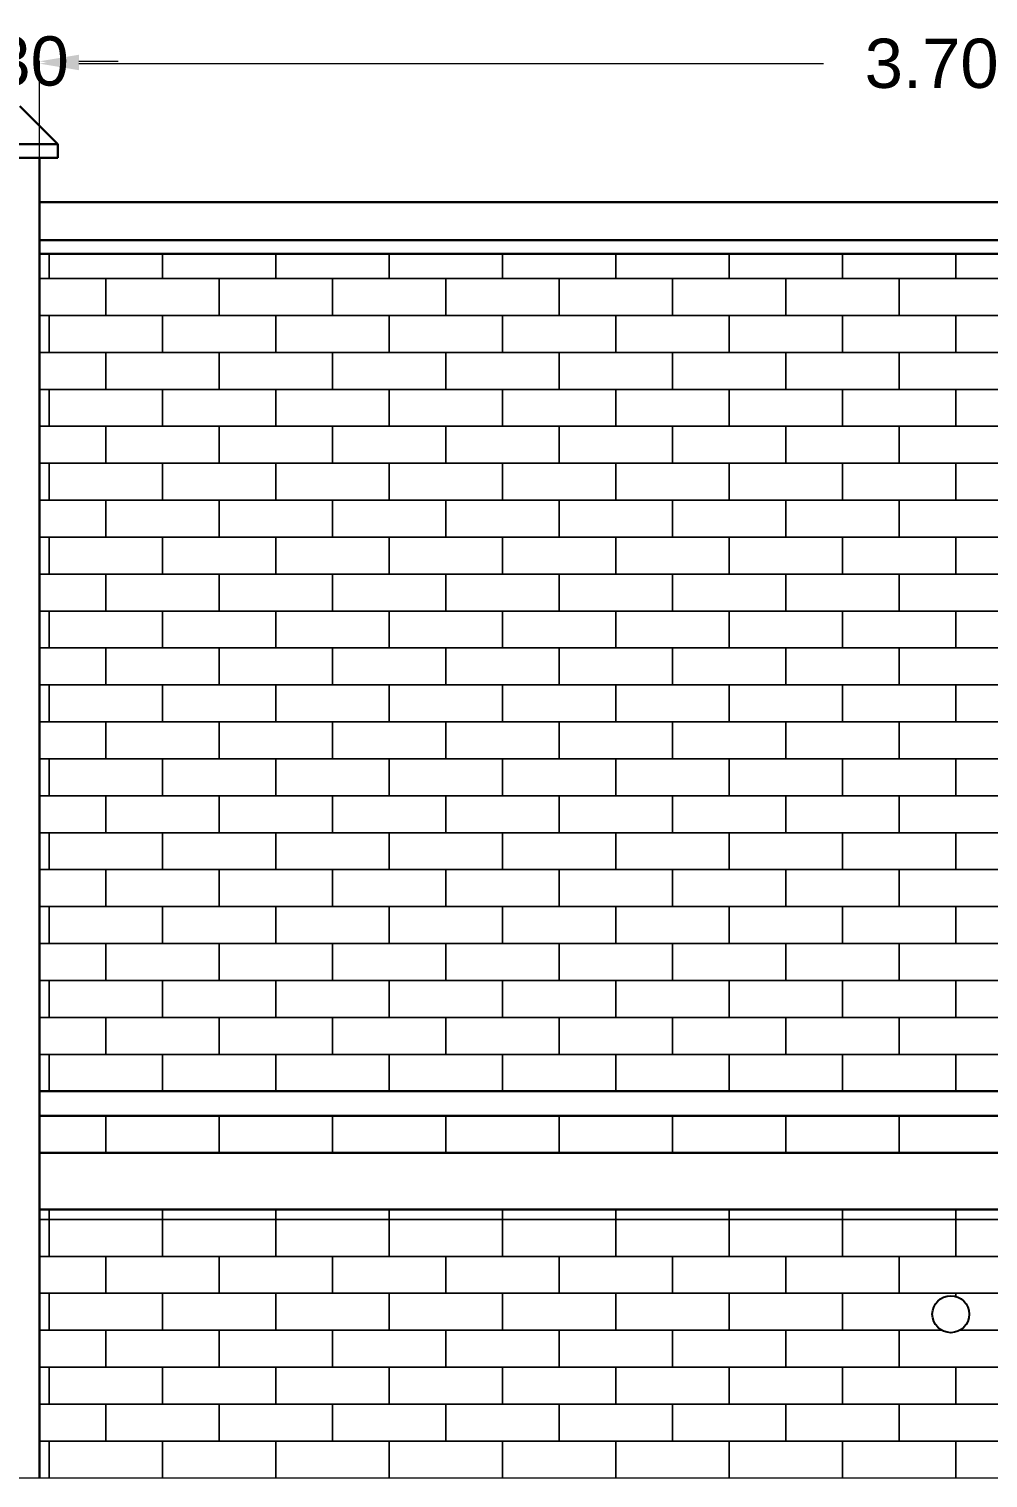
# Model space of a CAD drawing. Header units: millimetres. Extents: x 3614 to 12428, y -844 to 6844.
# Drawn here: x 5708.718 to 5710.665, y -789.498 to -786.556 of the extents above; entities that cross this region are included whole.
import ezdxf

# ---------------------------------------------------------------- set-up
doc = ezdxf.new("R2010")
doc.units = ezdxf.units.MM
doc.header["$LTSCALE"] = 40
doc.header["$MEASUREMENT"] = 0
doc.header["$PDMODE"] = 32
doc.header["$PDSIZE"] = 0.02
doc.layers.get('Defpoints').update_dxf_attribs({"linetype": 'CONTINUOUS', "lineweight": 20})
for name, color, linetype, lineweight in [('brick Hatch', 30, 'CONTINUOUS', 13), ('Dim', 220, 'CONTINUOUS', 15), ('Wall', 7, 'CONTINUOUS', 30), ('Window-Wall', 7, 'CONTINUOUS', 18)]:
    doc.layers.add(name, color=color, linetype=linetype, lineweight=lineweight)
doc.layers.add('Iel-refe', color=50, linetype='CONTINUOUS')
doc.styles.add('DIM', font='arial.ttf')
doc.styles.add('Tabrej', font='GOTHIC.TTF')
doc.dimstyles.new('Tabrej', dxfattribs={"dimtxt": 0.5, "dimasz": 0.45, "dimexe": 0.18, "dimexo": 0.0625, "dimgap": 0.09, "dimtad": 0, "dimdec": 3, "dimzin": 0, "dimdsep": 46, "dimtxsty": 'Tabrej', "dimcen": 0, "dimclrd": 256, "dimclre": 256, "dimclrt": 7, "dimaunit": 1, "dimadec": 3, "dimazin": 0, "dimtfac": 1, "dimtdec": 3, "dimtofl": 0, "dimtmove": 0, "dimatfit": 3, "dimfxl": 0, "dimtolj": 1, "dimtzin": 0, "dimlwd": -1, "dimlwe": -1, "dimarcsym": 0})

# ---------------------------------------------------------------- blocks, each defined once
blk = doc.blocks.new('*D389')
at = {"layer": 'Defpoints', "color": 0, "ltscale": 0.05, "transparency": 16777216}
for p in [(5708.739, -786.6217), (5708.509, -786.9076), (5708.739, -786.9076)]:
    blk.add_point(p, dxfattribs=at)
at = {"layer": 'Dim', "ltscale": 0.05, "transparency": 16777216}
for p, q in [((5708.429, -786.6217), (5708.349, -786.6217)), ((5708.509, -786.9066), (5708.509, -786.6207)), ((5708.739, -786.9066), (5708.739, -786.6207)), ((5708.819, -786.6217), (5708.899, -786.6217))]:
    blk.add_line(p, q, dxfattribs=at)
for points in [[(5708.429, -786.6084), (5708.429, -786.635), (5708.509, -786.6217)], [(5708.819, -786.6084), (5708.819, -786.635), (5708.739, -786.6217)]]:
    blk.add_solid(points, dxfattribs=at)
at = {"layer": 'Dim', "color": 7, "ltscale": 0.05, "transparency": 16777216, "insert": (5708.624, -786.6217), "char_height": 0.1, "attachment_point": 5, "style": 'DIM'}
blk.add_mtext('\\A1;0.230', dxfattribs=at)
blk = doc.blocks.new('*D390')
at = {"layer": 'Defpoints', "color": 0, "ltscale": 0.05, "transparency": 16777216}
for p in [(5712.439, -786.6264), (5708.739, -786.9076), (5712.439, -786.9076)]:
    blk.add_point(p, dxfattribs=at)
at = {"layer": 'Dim', "ltscale": 0.05, "transparency": 16777216}
for p, q in [((5708.739, -786.9066), (5708.739, -786.6254)), ((5708.819, -786.6264), (5710.3305, -786.6264)), ((5712.359, -786.6264), (5710.8475, -786.6264)), ((5712.439, -786.9066), (5712.439, -786.6254))]:
    blk.add_line(p, q, dxfattribs=at)
for points in [[(5708.819, -786.613), (5708.819, -786.6397), (5708.739, -786.6264)], [(5712.359, -786.613), (5712.359, -786.6397), (5712.439, -786.6264)]]:
    blk.add_solid(points, dxfattribs=at)
at = {"layer": 'Dim', "color": 7, "ltscale": 0.05, "transparency": 16777216, "insert": (5710.589, -786.6264), "char_height": 0.1, "attachment_point": 5, "style": 'DIM'}
blk.add_mtext('\\A1;3.700', dxfattribs=at)

msp = doc.modelspace()

# ---------------------------------------------------------------- linework, layer by layer
at = {"layer": 'brick Hatch'}
for points in [[(5708.759, -787.0126), (5708.759, -787.0626), (5708.739, -787.0626)], [(5708.989, -787.0126), (5708.989, -787.0626), (5708.759, -787.0626), (5708.759, -787.0126)], [(5709.219, -787.0126), (5709.219, -787.0626), (5708.989, -787.0626), (5708.989, -787.0126)], [(5709.449, -787.0126), (5709.449, -787.0626), (5709.219, -787.0626), (5709.219, -787.0126)], [(5709.679, -787.0126), (5709.679, -787.0626), (5709.449, -787.0626), (5709.449, -787.0126)], [(5709.909, -787.0126), (5709.909, -787.0626), (5709.679, -787.0626), (5709.679, -787.0126)], [(5710.139, -787.0126), (5710.139, -787.0626), (5709.909, -787.0626), (5709.909, -787.0126)], [(5710.369, -787.0126), (5710.369, -787.0626), (5710.139, -787.0626), (5710.139, -787.0126)], [(5710.599, -787.0126), (5710.599, -787.0626), (5710.369, -787.0626), (5710.369, -787.0126)], [(5710.829, -787.0126), (5710.829, -787.0626), (5710.599, -787.0626), (5710.599, -787.0126)], [(5708.739, -787.0626), (5708.874, -787.0626), (5708.874, -787.1376), (5708.739, -787.1376)], [(5708.739, -787.1376), (5708.759, -787.1376), (5708.759, -787.2126), (5708.739, -787.2126)], [(5708.739, -787.2126), (5708.874, -787.2126), (5708.874, -787.2876), (5708.739, -787.2876)], [(5708.739, -787.2876), (5708.759, -787.2876), (5708.759, -787.3626), (5708.739, -787.3626)], [(5708.739, -787.3626), (5708.874, -787.3626), (5708.874, -787.4376), (5708.739, -787.4376)], [(5708.739, -787.4376), (5708.759, -787.4376), (5708.759, -787.5126), (5708.739, -787.5126)], [(5708.739, -787.5126), (5708.874, -787.5126), (5708.874, -787.5876), (5708.739, -787.5876)], [(5708.739, -787.5876), (5708.759, -787.5876), (5708.759, -787.6626), (5708.739, -787.6626)], [(5708.739, -787.6626), (5708.874, -787.6626), (5708.874, -787.7376), (5708.739, -787.7376)], [(5708.739, -787.7376), (5708.759, -787.7376), (5708.759, -787.8126), (5708.739, -787.8126)], [(5708.739, -787.8126), (5708.874, -787.8126), (5708.874, -787.8876), (5708.739, -787.8876)], [(5708.739, -787.8876), (5708.759, -787.8876), (5708.759, -787.9626), (5708.739, -787.9626)], [(5708.739, -787.9626), (5708.874, -787.9626), (5708.874, -788.0376), (5708.739, -788.0376)], [(5708.739, -788.0376), (5708.759, -788.0376), (5708.759, -788.1126), (5708.739, -788.1126)], [(5708.739, -788.1126), (5708.874, -788.1126), (5708.874, -788.1876), (5708.739, -788.1876)], [(5708.739, -788.1876), (5708.759, -788.1876), (5708.759, -788.2626), (5708.739, -788.2626)], [(5708.739, -788.2626), (5708.874, -788.2626), (5708.874, -788.3376), (5708.739, -788.3376)], [(5708.739, -788.3376), (5708.759, -788.3376), (5708.759, -788.4126), (5708.739, -788.4126)], [(5708.739, -788.4126), (5708.874, -788.4126), (5708.874, -788.4876), (5708.739, -788.4876)], [(5708.739, -788.4876), (5708.759, -788.4876), (5708.759, -788.5626), (5708.739, -788.5626)], [(5708.739, -788.5626), (5708.874, -788.5626), (5708.874, -788.6376), (5708.739, -788.6376)], [(5708.739, -788.6376), (5708.759, -788.6376), (5708.759, -788.7126), (5708.739, -788.7126)], [(5708.739, -788.7626), (5708.874, -788.7626), (5708.874, -788.8376), (5708.739, -788.8376)], [(5708.759, -788.9526), (5708.759, -788.9726), (5708.739, -788.9726)], [(5708.759, -788.9526), (5708.759, -788.9726), (5708.739, -788.9726)], [(5708.739, -788.9726), (5708.759, -788.9726), (5708.759, -789.0476), (5708.739, -789.0476)], [(5708.989, -788.9526), (5708.989, -788.9726), (5708.759, -788.9726), (5708.759, -788.9526)], [(5708.989, -788.9526), (5708.989, -788.9726), (5708.759, -788.9726), (5708.759, -788.9526)], [(5709.219, -788.9526), (5709.219, -788.9726), (5708.989, -788.9726), (5708.989, -788.9526)], [(5709.219, -788.9526), (5709.219, -788.9726), (5708.989, -788.9726), (5708.989, -788.9526)], [(5709.449, -788.9526), (5709.449, -788.9726), (5709.219, -788.9726), (5709.219, -788.9526)], [(5709.449, -788.9526), (5709.449, -788.9726), (5709.219, -788.9726), (5709.219, -788.9526)], [(5709.679, -788.9526), (5709.679, -788.9726), (5709.449, -788.9726), (5709.449, -788.9526)], [(5709.679, -788.9526), (5709.679, -788.9726), (5709.449, -788.9726), (5709.449, -788.9526)], [(5709.909, -788.9526), (5709.909, -788.9726), (5709.679, -788.9726), (5709.679, -788.9526)], [(5709.909, -788.9526), (5709.909, -788.9726), (5709.679, -788.9726), (5709.679, -788.9526)], [(5710.139, -788.9526), (5710.139, -788.9726), (5709.909, -788.9726), (5709.909, -788.9526)], [(5710.139, -788.9526), (5710.139, -788.9726), (5709.909, -788.9726), (5709.909, -788.9526)], [(5710.369, -788.9526), (5710.369, -788.9726), (5710.139, -788.9726), (5710.139, -788.9526)], [(5710.369, -788.9526), (5710.369, -788.9726), (5710.139, -788.9726), (5710.139, -788.9526)], [(5710.599, -788.9526), (5710.599, -788.9726), (5710.369, -788.9726), (5710.369, -788.9526)], [(5710.599, -788.9526), (5710.599, -788.9726), (5710.369, -788.9726), (5710.369, -788.9526)], [(5710.829, -788.9526), (5710.829, -788.9726), (5710.599, -788.9726), (5710.599, -788.9526)], [(5710.829, -788.9526), (5710.829, -788.9726), (5710.599, -788.9726), (5710.599, -788.9526)], [(5708.739, -789.0476), (5708.874, -789.0476), (5708.874, -789.1226), (5708.739, -789.1226)], [(5708.739, -789.1226), (5708.759, -789.1226), (5708.759, -789.1976), (5708.739, -789.1976)], [(5710.5703, -789.1976), (5710.369, -789.1976), (5710.369, -789.1226), (5710.599, -789.1226), (5710.599, -789.129)], [(5710.599, -789.129), (5710.599, -789.1226), (5710.829, -789.1226), (5710.829, -789.1976), (5710.6077, -789.1976)], [(5708.739, -789.1976), (5708.874, -789.1976), (5708.874, -789.2726), (5708.739, -789.2726)], [(5710.6077, -789.1976), (5710.714, -789.1976), (5710.714, -789.2726), (5710.484, -789.2726), (5710.484, -789.1976), (5710.5703, -789.1976)], [(5708.739, -789.2726), (5708.759, -789.2726), (5708.759, -789.3476), (5708.739, -789.3476)], [(5708.739, -789.3476), (5708.874, -789.3476), (5708.874, -789.4226), (5708.739, -789.4226)], [(5708.739, -789.4226), (5708.759, -789.4226), (5708.759, -789.4976), (5708.739, -789.4976)]]:
    msp.add_lwpolyline(points, dxfattribs=at)
for points in [[(5708.874, -787.0626), (5709.104, -787.0626), (5709.104, -787.1376), (5708.874, -787.1376)], [(5709.104, -787.0626), (5709.334, -787.0626), (5709.334, -787.1376), (5709.104, -787.1376)], [(5709.334, -787.0626), (5709.564, -787.0626), (5709.564, -787.1376), (5709.334, -787.1376)], [(5709.564, -787.0626), (5709.794, -787.0626), (5709.794, -787.1376), (5709.564, -787.1376)], [(5709.794, -787.0626), (5710.024, -787.0626), (5710.024, -787.1376), (5709.794, -787.1376)], [(5710.024, -787.0626), (5710.254, -787.0626), (5710.254, -787.1376), (5710.024, -787.1376)], [(5710.254, -787.0626), (5710.484, -787.0626), (5710.484, -787.1376), (5710.254, -787.1376)], [(5710.484, -787.0626), (5710.714, -787.0626), (5710.714, -787.1376), (5710.484, -787.1376)], [(5708.759, -787.1376), (5708.989, -787.1376), (5708.989, -787.2126), (5708.759, -787.2126)], [(5708.989, -787.1376), (5709.219, -787.1376), (5709.219, -787.2126), (5708.989, -787.2126)], [(5709.219, -787.1376), (5709.449, -787.1376), (5709.449, -787.2126), (5709.219, -787.2126)], [(5709.449, -787.1376), (5709.679, -787.1376), (5709.679, -787.2126), (5709.449, -787.2126)], [(5709.679, -787.1376), (5709.909, -787.1376), (5709.909, -787.2126), (5709.679, -787.2126)], [(5709.909, -787.1376), (5710.139, -787.1376), (5710.139, -787.2126), (5709.909, -787.2126)], [(5710.139, -787.1376), (5710.369, -787.1376), (5710.369, -787.2126), (5710.139, -787.2126)], [(5710.369, -787.1376), (5710.599, -787.1376), (5710.599, -787.2126), (5710.369, -787.2126)], [(5710.599, -787.1376), (5710.829, -787.1376), (5710.829, -787.2126), (5710.599, -787.2126)], [(5708.874, -787.2126), (5709.104, -787.2126), (5709.104, -787.2876), (5708.874, -787.2876)], [(5709.104, -787.2126), (5709.334, -787.2126), (5709.334, -787.2876), (5709.104, -787.2876)], [(5709.334, -787.2126), (5709.564, -787.2126), (5709.564, -787.2876), (5709.334, -787.2876)], [(5709.564, -787.2126), (5709.794, -787.2126), (5709.794, -787.2876), (5709.564, -787.2876)], [(5709.794, -787.2126), (5710.024, -787.2126), (5710.024, -787.2876), (5709.794, -787.2876)], [(5710.024, -787.2126), (5710.254, -787.2126), (5710.254, -787.2876), (5710.024, -787.2876)], [(5710.254, -787.2126), (5710.484, -787.2126), (5710.484, -787.2876), (5710.254, -787.2876)], [(5710.484, -787.2126), (5710.714, -787.2126), (5710.714, -787.2876), (5710.484, -787.2876)], [(5708.759, -787.2876), (5708.989, -787.2876), (5708.989, -787.3626), (5708.759, -787.3626)], [(5708.989, -787.2876), (5709.219, -787.2876), (5709.219, -787.3626), (5708.989, -787.3626)], [(5709.219, -787.2876), (5709.449, -787.2876), (5709.449, -787.3626), (5709.219, -787.3626)], [(5709.449, -787.2876), (5709.679, -787.2876), (5709.679, -787.3626), (5709.449, -787.3626)], [(5709.679, -787.2876), (5709.909, -787.2876), (5709.909, -787.3626), (5709.679, -787.3626)], [(5709.909, -787.2876), (5710.139, -787.2876), (5710.139, -787.3626), (5709.909, -787.3626)], [(5710.139, -787.2876), (5710.369, -787.2876), (5710.369, -787.3626), (5710.139, -787.3626)], [(5710.369, -787.2876), (5710.599, -787.2876), (5710.599, -787.3626), (5710.369, -787.3626)], [(5710.599, -787.2876), (5710.829, -787.2876), (5710.829, -787.3626), (5710.599, -787.3626)], [(5708.874, -787.3626), (5709.104, -787.3626), (5709.104, -787.4376), (5708.874, -787.4376)], [(5709.104, -787.3626), (5709.334, -787.3626), (5709.334, -787.4376), (5709.104, -787.4376)], [(5709.334, -787.3626), (5709.564, -787.3626), (5709.564, -787.4376), (5709.334, -787.4376)], [(5709.564, -787.3626), (5709.794, -787.3626), (5709.794, -787.4376), (5709.564, -787.4376)], [(5709.794, -787.3626), (5710.024, -787.3626), (5710.024, -787.4376), (5709.794, -787.4376)], [(5710.024, -787.3626), (5710.254, -787.3626), (5710.254, -787.4376), (5710.024, -787.4376)], [(5710.254, -787.3626), (5710.484, -787.3626), (5710.484, -787.4376), (5710.254, -787.4376)], [(5710.484, -787.3626), (5710.714, -787.3626), (5710.714, -787.4376), (5710.484, -787.4376)], [(5708.759, -787.4376), (5708.989, -787.4376), (5708.989, -787.5126), (5708.759, -787.5126)], [(5708.989, -787.4376), (5709.219, -787.4376), (5709.219, -787.5126), (5708.989, -787.5126)], [(5709.219, -787.4376), (5709.449, -787.4376), (5709.449, -787.5126), (5709.219, -787.5126)], [(5709.449, -787.4376), (5709.679, -787.4376), (5709.679, -787.5126), (5709.449, -787.5126)], [(5709.679, -787.4376), (5709.909, -787.4376), (5709.909, -787.5126), (5709.679, -787.5126)], [(5709.909, -787.4376), (5710.139, -787.4376), (5710.139, -787.5126), (5709.909, -787.5126)], [(5710.139, -787.4376), (5710.369, -787.4376), (5710.369, -787.5126), (5710.139, -787.5126)], [(5710.369, -787.4376), (5710.599, -787.4376), (5710.599, -787.5126), (5710.369, -787.5126)], [(5710.599, -787.4376), (5710.829, -787.4376), (5710.829, -787.5126), (5710.599, -787.5126)], [(5708.874, -787.5126), (5709.104, -787.5126), (5709.104, -787.5876), (5708.874, -787.5876)], [(5709.104, -787.5126), (5709.334, -787.5126), (5709.334, -787.5876), (5709.104, -787.5876)], [(5709.334, -787.5126), (5709.564, -787.5126), (5709.564, -787.5876), (5709.334, -787.5876)], [(5709.564, -787.5126), (5709.794, -787.5126), (5709.794, -787.5876), (5709.564, -787.5876)], [(5709.794, -787.5126), (5710.024, -787.5126), (5710.024, -787.5876), (5709.794, -787.5876)], [(5710.024, -787.5126), (5710.254, -787.5126), (5710.254, -787.5876), (5710.024, -787.5876)], [(5710.254, -787.5126), (5710.484, -787.5126), (5710.484, -787.5876), (5710.254, -787.5876)], [(5710.484, -787.5126), (5710.714, -787.5126), (5710.714, -787.5876), (5710.484, -787.5876)], [(5708.759, -787.5876), (5708.989, -787.5876), (5708.989, -787.6626), (5708.759, -787.6626)], [(5708.989, -787.5876), (5709.219, -787.5876), (5709.219, -787.6626), (5708.989, -787.6626)], [(5709.219, -787.5876), (5709.449, -787.5876), (5709.449, -787.6626), (5709.219, -787.6626)], [(5709.449, -787.5876), (5709.679, -787.5876), (5709.679, -787.6626), (5709.449, -787.6626)], [(5709.679, -787.5876), (5709.909, -787.5876), (5709.909, -787.6626), (5709.679, -787.6626)], [(5709.909, -787.5876), (5710.139, -787.5876), (5710.139, -787.6626), (5709.909, -787.6626)], [(5710.139, -787.5876), (5710.369, -787.5876), (5710.369, -787.6626), (5710.139, -787.6626)], [(5710.369, -787.5876), (5710.599, -787.5876), (5710.599, -787.6626), (5710.369, -787.6626)], [(5710.599, -787.5876), (5710.829, -787.5876), (5710.829, -787.6626), (5710.599, -787.6626)], [(5708.874, -787.6626), (5709.104, -787.6626), (5709.104, -787.7376), (5708.874, -787.7376)], [(5709.104, -787.6626), (5709.334, -787.6626), (5709.334, -787.7376), (5709.104, -787.7376)], [(5709.334, -787.6626), (5709.564, -787.6626), (5709.564, -787.7376), (5709.334, -787.7376)], [(5709.564, -787.6626), (5709.794, -787.6626), (5709.794, -787.7376), (5709.564, -787.7376)], [(5709.794, -787.6626), (5710.024, -787.6626), (5710.024, -787.7376), (5709.794, -787.7376)], [(5710.024, -787.6626), (5710.254, -787.6626), (5710.254, -787.7376), (5710.024, -787.7376)], [(5710.254, -787.6626), (5710.484, -787.6626), (5710.484, -787.7376), (5710.254, -787.7376)], [(5710.484, -787.6626), (5710.714, -787.6626), (5710.714, -787.7376), (5710.484, -787.7376)], [(5708.759, -787.7376), (5708.989, -787.7376), (5708.989, -787.8126), (5708.759, -787.8126)], [(5708.989, -787.7376), (5709.219, -787.7376), (5709.219, -787.8126), (5708.989, -787.8126)], [(5709.219, -787.7376), (5709.449, -787.7376), (5709.449, -787.8126), (5709.219, -787.8126)], [(5709.449, -787.7376), (5709.679, -787.7376), (5709.679, -787.8126), (5709.449, -787.8126)], [(5709.679, -787.7376), (5709.909, -787.7376), (5709.909, -787.8126), (5709.679, -787.8126)], [(5709.909, -787.7376), (5710.139, -787.7376), (5710.139, -787.8126), (5709.909, -787.8126)], [(5710.139, -787.7376), (5710.369, -787.7376), (5710.369, -787.8126), (5710.139, -787.8126)], [(5710.369, -787.7376), (5710.599, -787.7376), (5710.599, -787.8126), (5710.369, -787.8126)], [(5710.599, -787.7376), (5710.829, -787.7376), (5710.829, -787.8126), (5710.599, -787.8126)], [(5708.874, -787.8126), (5709.104, -787.8126), (5709.104, -787.8876), (5708.874, -787.8876)], [(5709.104, -787.8126), (5709.334, -787.8126), (5709.334, -787.8876), (5709.104, -787.8876)], [(5709.334, -787.8126), (5709.564, -787.8126), (5709.564, -787.8876), (5709.334, -787.8876)], [(5709.564, -787.8126), (5709.794, -787.8126), (5709.794, -787.8876), (5709.564, -787.8876)], [(5709.794, -787.8126), (5710.024, -787.8126), (5710.024, -787.8876), (5709.794, -787.8876)], [(5710.024, -787.8126), (5710.254, -787.8126), (5710.254, -787.8876), (5710.024, -787.8876)], [(5710.254, -787.8126), (5710.484, -787.8126), (5710.484, -787.8876), (5710.254, -787.8876)], [(5710.484, -787.8126), (5710.714, -787.8126), (5710.714, -787.8876), (5710.484, -787.8876)], [(5708.759, -787.8876), (5708.989, -787.8876), (5708.989, -787.9626), (5708.759, -787.9626)], [(5708.989, -787.8876), (5709.219, -787.8876), (5709.219, -787.9626), (5708.989, -787.9626)], [(5709.219, -787.8876), (5709.449, -787.8876), (5709.449, -787.9626), (5709.219, -787.9626)], [(5709.449, -787.8876), (5709.679, -787.8876), (5709.679, -787.9626), (5709.449, -787.9626)], [(5709.679, -787.8876), (5709.909, -787.8876), (5709.909, -787.9626), (5709.679, -787.9626)], [(5709.909, -787.8876), (5710.139, -787.8876), (5710.139, -787.9626), (5709.909, -787.9626)], [(5710.139, -787.8876), (5710.369, -787.8876), (5710.369, -787.9626), (5710.139, -787.9626)], [(5710.369, -787.8876), (5710.599, -787.8876), (5710.599, -787.9626), (5710.369, -787.9626)], [(5710.599, -787.8876), (5710.829, -787.8876), (5710.829, -787.9626), (5710.599, -787.9626)], [(5708.874, -787.9626), (5709.104, -787.9626), (5709.104, -788.0376), (5708.874, -788.0376)], [(5709.104, -787.9626), (5709.334, -787.9626), (5709.334, -788.0376), (5709.104, -788.0376)], [(5709.334, -787.9626), (5709.564, -787.9626), (5709.564, -788.0376), (5709.334, -788.0376)], [(5709.564, -787.9626), (5709.794, -787.9626), (5709.794, -788.0376), (5709.564, -788.0376)], [(5709.794, -787.9626), (5710.024, -787.9626), (5710.024, -788.0376), (5709.794, -788.0376)], [(5710.024, -787.9626), (5710.254, -787.9626), (5710.254, -788.0376), (5710.024, -788.0376)], [(5710.254, -787.9626), (5710.484, -787.9626), (5710.484, -788.0376), (5710.254, -788.0376)], [(5710.484, -787.9626), (5710.714, -787.9626), (5710.714, -788.0376), (5710.484, -788.0376)], [(5708.759, -788.0376), (5708.989, -788.0376), (5708.989, -788.1126), (5708.759, -788.1126)], [(5708.989, -788.0376), (5709.219, -788.0376), (5709.219, -788.1126), (5708.989, -788.1126)], [(5709.219, -788.0376), (5709.449, -788.0376), (5709.449, -788.1126), (5709.219, -788.1126)], [(5709.449, -788.0376), (5709.679, -788.0376), (5709.679, -788.1126), (5709.449, -788.1126)], [(5709.679, -788.0376), (5709.909, -788.0376), (5709.909, -788.1126), (5709.679, -788.1126)], [(5709.909, -788.0376), (5710.139, -788.0376), (5710.139, -788.1126), (5709.909, -788.1126)], [(5710.139, -788.0376), (5710.369, -788.0376), (5710.369, -788.1126), (5710.139, -788.1126)], [(5710.369, -788.0376), (5710.599, -788.0376), (5710.599, -788.1126), (5710.369, -788.1126)], [(5710.599, -788.0376), (5710.829, -788.0376), (5710.829, -788.1126), (5710.599, -788.1126)], [(5708.874, -788.1126), (5709.104, -788.1126), (5709.104, -788.1876), (5708.874, -788.1876)], [(5709.104, -788.1126), (5709.334, -788.1126), (5709.334, -788.1876), (5709.104, -788.1876)], [(5709.334, -788.1126), (5709.564, -788.1126), (5709.564, -788.1876), (5709.334, -788.1876)], [(5709.564, -788.1126), (5709.794, -788.1126), (5709.794, -788.1876), (5709.564, -788.1876)], [(5709.794, -788.1126), (5710.024, -788.1126), (5710.024, -788.1876), (5709.794, -788.1876)], [(5710.024, -788.1126), (5710.254, -788.1126), (5710.254, -788.1876), (5710.024, -788.1876)], [(5710.254, -788.1126), (5710.484, -788.1126), (5710.484, -788.1876), (5710.254, -788.1876)], [(5710.484, -788.1126), (5710.714, -788.1126), (5710.714, -788.1876), (5710.484, -788.1876)], [(5708.759, -788.1876), (5708.989, -788.1876), (5708.989, -788.2626), (5708.759, -788.2626)], [(5708.989, -788.1876), (5709.219, -788.1876), (5709.219, -788.2626), (5708.989, -788.2626)], [(5709.219, -788.1876), (5709.449, -788.1876), (5709.449, -788.2626), (5709.219, -788.2626)], [(5709.449, -788.1876), (5709.679, -788.1876), (5709.679, -788.2626), (5709.449, -788.2626)], [(5709.679, -788.1876), (5709.909, -788.1876), (5709.909, -788.2626), (5709.679, -788.2626)], [(5709.909, -788.1876), (5710.139, -788.1876), (5710.139, -788.2626), (5709.909, -788.2626)], [(5710.139, -788.1876), (5710.369, -788.1876), (5710.369, -788.2626), (5710.139, -788.2626)], [(5710.369, -788.1876), (5710.599, -788.1876), (5710.599, -788.2626), (5710.369, -788.2626)], [(5710.599, -788.1876), (5710.829, -788.1876), (5710.829, -788.2626), (5710.599, -788.2626)], [(5708.874, -788.2626), (5709.104, -788.2626), (5709.104, -788.3376), (5708.874, -788.3376)], [(5709.104, -788.2626), (5709.334, -788.2626), (5709.334, -788.3376), (5709.104, -788.3376)], [(5709.334, -788.2626), (5709.564, -788.2626), (5709.564, -788.3376), (5709.334, -788.3376)], [(5709.564, -788.2626), (5709.794, -788.2626), (5709.794, -788.3376), (5709.564, -788.3376)], [(5709.794, -788.2626), (5710.024, -788.2626), (5710.024, -788.3376), (5709.794, -788.3376)], [(5710.024, -788.2626), (5710.254, -788.2626), (5710.254, -788.3376), (5710.024, -788.3376)], [(5710.254, -788.2626), (5710.484, -788.2626), (5710.484, -788.3376), (5710.254, -788.3376)], [(5710.484, -788.2626), (5710.714, -788.2626), (5710.714, -788.3376), (5710.484, -788.3376)], [(5708.759, -788.3376), (5708.989, -788.3376), (5708.989, -788.4126), (5708.759, -788.4126)], [(5708.989, -788.3376), (5709.219, -788.3376), (5709.219, -788.4126), (5708.989, -788.4126)], [(5709.219, -788.3376), (5709.449, -788.3376), (5709.449, -788.4126), (5709.219, -788.4126)], [(5709.449, -788.3376), (5709.679, -788.3376), (5709.679, -788.4126), (5709.449, -788.4126)], [(5709.679, -788.3376), (5709.909, -788.3376), (5709.909, -788.4126), (5709.679, -788.4126)], [(5709.909, -788.3376), (5710.139, -788.3376), (5710.139, -788.4126), (5709.909, -788.4126)], [(5710.139, -788.3376), (5710.369, -788.3376), (5710.369, -788.4126), (5710.139, -788.4126)], [(5710.369, -788.3376), (5710.599, -788.3376), (5710.599, -788.4126), (5710.369, -788.4126)], [(5710.599, -788.3376), (5710.829, -788.3376), (5710.829, -788.4126), (5710.599, -788.4126)], [(5708.874, -788.4126), (5709.104, -788.4126), (5709.104, -788.4876), (5708.874, -788.4876)], [(5709.104, -788.4126), (5709.334, -788.4126), (5709.334, -788.4876), (5709.104, -788.4876)], [(5709.334, -788.4126), (5709.564, -788.4126), (5709.564, -788.4876), (5709.334, -788.4876)], [(5709.564, -788.4126), (5709.794, -788.4126), (5709.794, -788.4876), (5709.564, -788.4876)], [(5709.794, -788.4126), (5710.024, -788.4126), (5710.024, -788.4876), (5709.794, -788.4876)], [(5710.024, -788.4126), (5710.254, -788.4126), (5710.254, -788.4876), (5710.024, -788.4876)], [(5710.254, -788.4126), (5710.484, -788.4126), (5710.484, -788.4876), (5710.254, -788.4876)], [(5710.484, -788.4126), (5710.714, -788.4126), (5710.714, -788.4876), (5710.484, -788.4876)], [(5708.759, -788.4876), (5708.989, -788.4876), (5708.989, -788.5626), (5708.759, -788.5626)], [(5708.989, -788.4876), (5709.219, -788.4876), (5709.219, -788.5626), (5708.989, -788.5626)], [(5709.219, -788.4876), (5709.449, -788.4876), (5709.449, -788.5626), (5709.219, -788.5626)], [(5709.449, -788.4876), (5709.679, -788.4876), (5709.679, -788.5626), (5709.449, -788.5626)], [(5709.679, -788.4876), (5709.909, -788.4876), (5709.909, -788.5626), (5709.679, -788.5626)], [(5709.909, -788.4876), (5710.139, -788.4876), (5710.139, -788.5626), (5709.909, -788.5626)], [(5710.139, -788.4876), (5710.369, -788.4876), (5710.369, -788.5626), (5710.139, -788.5626)], [(5710.369, -788.4876), (5710.599, -788.4876), (5710.599, -788.5626), (5710.369, -788.5626)], [(5710.599, -788.4876), (5710.829, -788.4876), (5710.829, -788.5626), (5710.599, -788.5626)], [(5708.874, -788.5626), (5709.104, -788.5626), (5709.104, -788.6376), (5708.874, -788.6376)], [(5709.104, -788.5626), (5709.334, -788.5626), (5709.334, -788.6376), (5709.104, -788.6376)], [(5709.334, -788.5626), (5709.564, -788.5626), (5709.564, -788.6376), (5709.334, -788.6376)], [(5709.564, -788.5626), (5709.794, -788.5626), (5709.794, -788.6376), (5709.564, -788.6376)], [(5709.794, -788.5626), (5710.024, -788.5626), (5710.024, -788.6376), (5709.794, -788.6376)], [(5710.024, -788.5626), (5710.254, -788.5626), (5710.254, -788.6376), (5710.024, -788.6376)], [(5710.254, -788.5626), (5710.484, -788.5626), (5710.484, -788.6376), (5710.254, -788.6376)], [(5710.484, -788.5626), (5710.714, -788.5626), (5710.714, -788.6376), (5710.484, -788.6376)], [(5708.759, -788.6376), (5708.989, -788.6376), (5708.989, -788.7126), (5708.759, -788.7126)], [(5708.989, -788.6376), (5709.219, -788.6376), (5709.219, -788.7126), (5708.989, -788.7126)], [(5709.219, -788.6376), (5709.449, -788.6376), (5709.449, -788.7126), (5709.219, -788.7126)], [(5709.449, -788.6376), (5709.679, -788.6376), (5709.679, -788.7126), (5709.449, -788.7126)], [(5709.679, -788.6376), (5709.909, -788.6376), (5709.909, -788.7126), (5709.679, -788.7126)], [(5709.909, -788.6376), (5710.139, -788.6376), (5710.139, -788.7126), (5709.909, -788.7126)], [(5710.139, -788.6376), (5710.369, -788.6376), (5710.369, -788.7126), (5710.139, -788.7126)], [(5710.369, -788.6376), (5710.599, -788.6376), (5710.599, -788.7126), (5710.369, -788.7126)], [(5710.599, -788.6376), (5710.829, -788.6376), (5710.829, -788.7126), (5710.599, -788.7126)], [(5708.874, -788.7626), (5709.104, -788.7626), (5709.104, -788.8376), (5708.874, -788.8376)], [(5709.104, -788.7626), (5709.334, -788.7626), (5709.334, -788.8376), (5709.104, -788.8376)], [(5709.334, -788.7626), (5709.564, -788.7626), (5709.564, -788.8376), (5709.334, -788.8376)], [(5709.564, -788.7626), (5709.794, -788.7626), (5709.794, -788.8376), (5709.564, -788.8376)], [(5709.794, -788.7626), (5710.024, -788.7626), (5710.024, -788.8376), (5709.794, -788.8376)], [(5710.024, -788.7626), (5710.254, -788.7626), (5710.254, -788.8376), (5710.024, -788.8376)], [(5710.254, -788.7626), (5710.484, -788.7626), (5710.484, -788.8376), (5710.254, -788.8376)], [(5710.484, -788.7626), (5710.714, -788.7626), (5710.714, -788.8376), (5710.484, -788.8376)], [(5708.759, -788.9726), (5708.989, -788.9726), (5708.989, -789.0476), (5708.759, -789.0476)], [(5708.989, -788.9726), (5709.219, -788.9726), (5709.219, -789.0476), (5708.989, -789.0476)], [(5709.219, -788.9726), (5709.449, -788.9726), (5709.449, -789.0476), (5709.219, -789.0476)], [(5709.449, -788.9726), (5709.679, -788.9726), (5709.679, -789.0476), (5709.449, -789.0476)], [(5709.679, -788.9726), (5709.909, -788.9726), (5709.909, -789.0476), (5709.679, -789.0476)], [(5709.909, -788.9726), (5710.139, -788.9726), (5710.139, -789.0476), (5709.909, -789.0476)], [(5710.139, -788.9726), (5710.369, -788.9726), (5710.369, -789.0476), (5710.139, -789.0476)], [(5710.369, -788.9726), (5710.599, -788.9726), (5710.599, -789.0476), (5710.369, -789.0476)], [(5710.599, -788.9726), (5710.829, -788.9726), (5710.829, -789.0476), (5710.599, -789.0476)], [(5708.874, -789.0476), (5709.104, -789.0476), (5709.104, -789.1226), (5708.874, -789.1226)], [(5709.104, -789.0476), (5709.334, -789.0476), (5709.334, -789.1226), (5709.104, -789.1226)], [(5709.334, -789.0476), (5709.564, -789.0476), (5709.564, -789.1226), (5709.334, -789.1226)], [(5709.564, -789.0476), (5709.794, -789.0476), (5709.794, -789.1226), (5709.564, -789.1226)], [(5709.794, -789.0476), (5710.024, -789.0476), (5710.024, -789.1226), (5709.794, -789.1226)], [(5710.024, -789.0476), (5710.254, -789.0476), (5710.254, -789.1226), (5710.024, -789.1226)], [(5710.254, -789.0476), (5710.484, -789.0476), (5710.484, -789.1226), (5710.254, -789.1226)], [(5710.484, -789.0476), (5710.714, -789.0476), (5710.714, -789.1226), (5710.484, -789.1226)], [(5708.759, -789.1226), (5708.989, -789.1226), (5708.989, -789.1976), (5708.759, -789.1976)], [(5708.989, -789.1226), (5709.219, -789.1226), (5709.219, -789.1976), (5708.989, -789.1976)], [(5709.219, -789.1226), (5709.449, -789.1226), (5709.449, -789.1976), (5709.219, -789.1976)], [(5709.449, -789.1226), (5709.679, -789.1226), (5709.679, -789.1976), (5709.449, -789.1976)], [(5709.679, -789.1226), (5709.909, -789.1226), (5709.909, -789.1976), (5709.679, -789.1976)], [(5709.909, -789.1226), (5710.139, -789.1226), (5710.139, -789.1976), (5709.909, -789.1976)], [(5710.139, -789.1226), (5710.369, -789.1226), (5710.369, -789.1976), (5710.139, -789.1976)], [(5708.874, -789.1976), (5709.104, -789.1976), (5709.104, -789.2726), (5708.874, -789.2726)], [(5709.104, -789.1976), (5709.334, -789.1976), (5709.334, -789.2726), (5709.104, -789.2726)], [(5709.334, -789.1976), (5709.564, -789.1976), (5709.564, -789.2726), (5709.334, -789.2726)], [(5709.564, -789.1976), (5709.794, -789.1976), (5709.794, -789.2726), (5709.564, -789.2726)], [(5709.794, -789.1976), (5710.024, -789.1976), (5710.024, -789.2726), (5709.794, -789.2726)], [(5710.024, -789.1976), (5710.254, -789.1976), (5710.254, -789.2726), (5710.024, -789.2726)], [(5710.254, -789.1976), (5710.484, -789.1976), (5710.484, -789.2726), (5710.254, -789.2726)], [(5708.759, -789.2726), (5708.989, -789.2726), (5708.989, -789.3476), (5708.759, -789.3476)], [(5708.989, -789.2726), (5709.219, -789.2726), (5709.219, -789.3476), (5708.989, -789.3476)], [(5709.219, -789.2726), (5709.449, -789.2726), (5709.449, -789.3476), (5709.219, -789.3476)], [(5709.449, -789.2726), (5709.679, -789.2726), (5709.679, -789.3476), (5709.449, -789.3476)], [(5709.679, -789.2726), (5709.909, -789.2726), (5709.909, -789.3476), (5709.679, -789.3476)], [(5709.909, -789.2726), (5710.139, -789.2726), (5710.139, -789.3476), (5709.909, -789.3476)], [(5710.139, -789.2726), (5710.369, -789.2726), (5710.369, -789.3476), (5710.139, -789.3476)], [(5710.369, -789.2726), (5710.599, -789.2726), (5710.599, -789.3476), (5710.369, -789.3476)], [(5710.599, -789.2726), (5710.829, -789.2726), (5710.829, -789.3476), (5710.599, -789.3476)], [(5708.874, -789.3476), (5709.104, -789.3476), (5709.104, -789.4226), (5708.874, -789.4226)], [(5709.104, -789.3476), (5709.334, -789.3476), (5709.334, -789.4226), (5709.104, -789.4226)], [(5709.334, -789.3476), (5709.564, -789.3476), (5709.564, -789.4226), (5709.334, -789.4226)], [(5709.564, -789.3476), (5709.794, -789.3476), (5709.794, -789.4226), (5709.564, -789.4226)], [(5709.794, -789.3476), (5710.024, -789.3476), (5710.024, -789.4226), (5709.794, -789.4226)], [(5710.024, -789.3476), (5710.254, -789.3476), (5710.254, -789.4226), (5710.024, -789.4226)], [(5710.254, -789.3476), (5710.484, -789.3476), (5710.484, -789.4226), (5710.254, -789.4226)], [(5710.484, -789.3476), (5710.714, -789.3476), (5710.714, -789.4226), (5710.484, -789.4226)], [(5708.759, -789.4226), (5708.989, -789.4226), (5708.989, -789.4976), (5708.759, -789.4976)], [(5708.989, -789.4226), (5709.219, -789.4226), (5709.219, -789.4976), (5708.989, -789.4976)], [(5709.219, -789.4226), (5709.449, -789.4226), (5709.449, -789.4976), (5709.219, -789.4976)], [(5709.449, -789.4226), (5709.679, -789.4226), (5709.679, -789.4976), (5709.449, -789.4976)], [(5709.679, -789.4226), (5709.909, -789.4226), (5709.909, -789.4976), (5709.679, -789.4976)], [(5709.909, -789.4226), (5710.139, -789.4226), (5710.139, -789.4976), (5709.909, -789.4976)], [(5710.139, -789.4226), (5710.369, -789.4226), (5710.369, -789.4976), (5710.139, -789.4976)], [(5710.369, -789.4226), (5710.599, -789.4226), (5710.599, -789.4976), (5710.369, -789.4976)], [(5710.599, -789.4226), (5710.829, -789.4226), (5710.829, -789.4976), (5710.599, -789.4976)]]:
    msp.add_lwpolyline(points, close=True, dxfattribs=at)
at = {"layer": 'Iel-refe'}
msp.add_circle((5710.589, -789.1651), 0.0375, dxfattribs=at)
at = {"layer": 'Wall'}
for p, q in [((5708.7765, -786.7901), (5708.699, -786.7126)), ((5708.7765, -786.7901), (5708.699, -786.7126)), ((5708.4715, -786.7901), (5708.7765, -786.7901)), ((5708.4715, -786.7901), (5708.7765, -786.7901)), ((5708.7765, -786.8176), (5708.7765, -786.7901)), ((5708.7765, -786.8176), (5708.7765, -786.7901)), ((5708.4715, -786.8176), (5708.7765, -786.8176)), ((5708.4715, -786.8176), (5708.7765, -786.8176)), ((5708.739, -788.8376), (5708.739, -786.8176)), ((5708.739, -788.8376), (5708.739, -786.8176)), ((5712.439, -786.9076), (5708.739, -786.9076)), ((5712.439, -786.9851), (5708.739, -786.9851)), ((5712.439, -787.0126), (5708.739, -787.0126)), ((5712.439, -788.7126), (5708.739, -788.7126)), ((5712.439, -788.7626), (5708.739, -788.7626)), ((5708.739, -789.4976), (5708.739, -788.8376)), ((5708.739, -789.4976), (5708.739, -788.8376)), ((5708.739, -789.4976), (5708.739, -788.8376)), ((5712.439, -788.8376), (5708.739, -788.8376)), ((5708.739, -789.4976), (5708.739, -788.8376)), ((5712.439, -788.9526), (5708.739, -788.9526))]:
    msp.add_line(p, q, dxfattribs=at)
at = {"layer": 'Window-Wall'}
for p, q in [((5708.739, -788.7126), (5712.439, -788.7126)), ((5712.439, -788.7626), (5708.739, -788.7626)), ((5721.4868, -789.4976), (5691.8312, -789.4976))]:
    msp.add_line(p, q, dxfattribs=at)

# ---------------------------------------------------------------- dimensions: what is measured, and where the dimension line sits
at = {"layer": 'Dim', "ltscale": 0.05}
dim = msp.add_linear_dim(base=(5708.739, -786.6217), p1=(5708.509, -786.9076), p2=(5708.739, -786.9076), dimstyle='Tabrej', override={"dimtxt": 0.1, "dimasz": 0.08, "dimexe": 0.001, "dimexo": 0.001, "dimpost": '\\X', "dimtxsty": 'DIM', "dimfxl": 0.18, "dimarcsym": 1}, dxfattribs=at)
dim.commit()
dim.dimension.update_dxf_attribs({"geometry": '*D389', "text_midpoint": (5708.624, -786.6217), "dimtype": 160})
dim = msp.add_linear_dim(base=(5712.439, -786.6264), p1=(5708.739, -786.9076), p2=(5712.439, -786.9076), dimstyle='Tabrej', override={"dimtxt": 0.1, "dimasz": 0.08, "dimexe": 0.001, "dimexo": 0.001, "dimpost": '\\X', "dimtxsty": 'DIM', "dimfxl": 0.18, "dimarcsym": 1}, dxfattribs=at)
dim.commit()
dim.dimension.update_dxf_attribs({"geometry": '*D390', "text_midpoint": (5710.589, -786.6264)})

doc.saveas('drawing.dxf')
